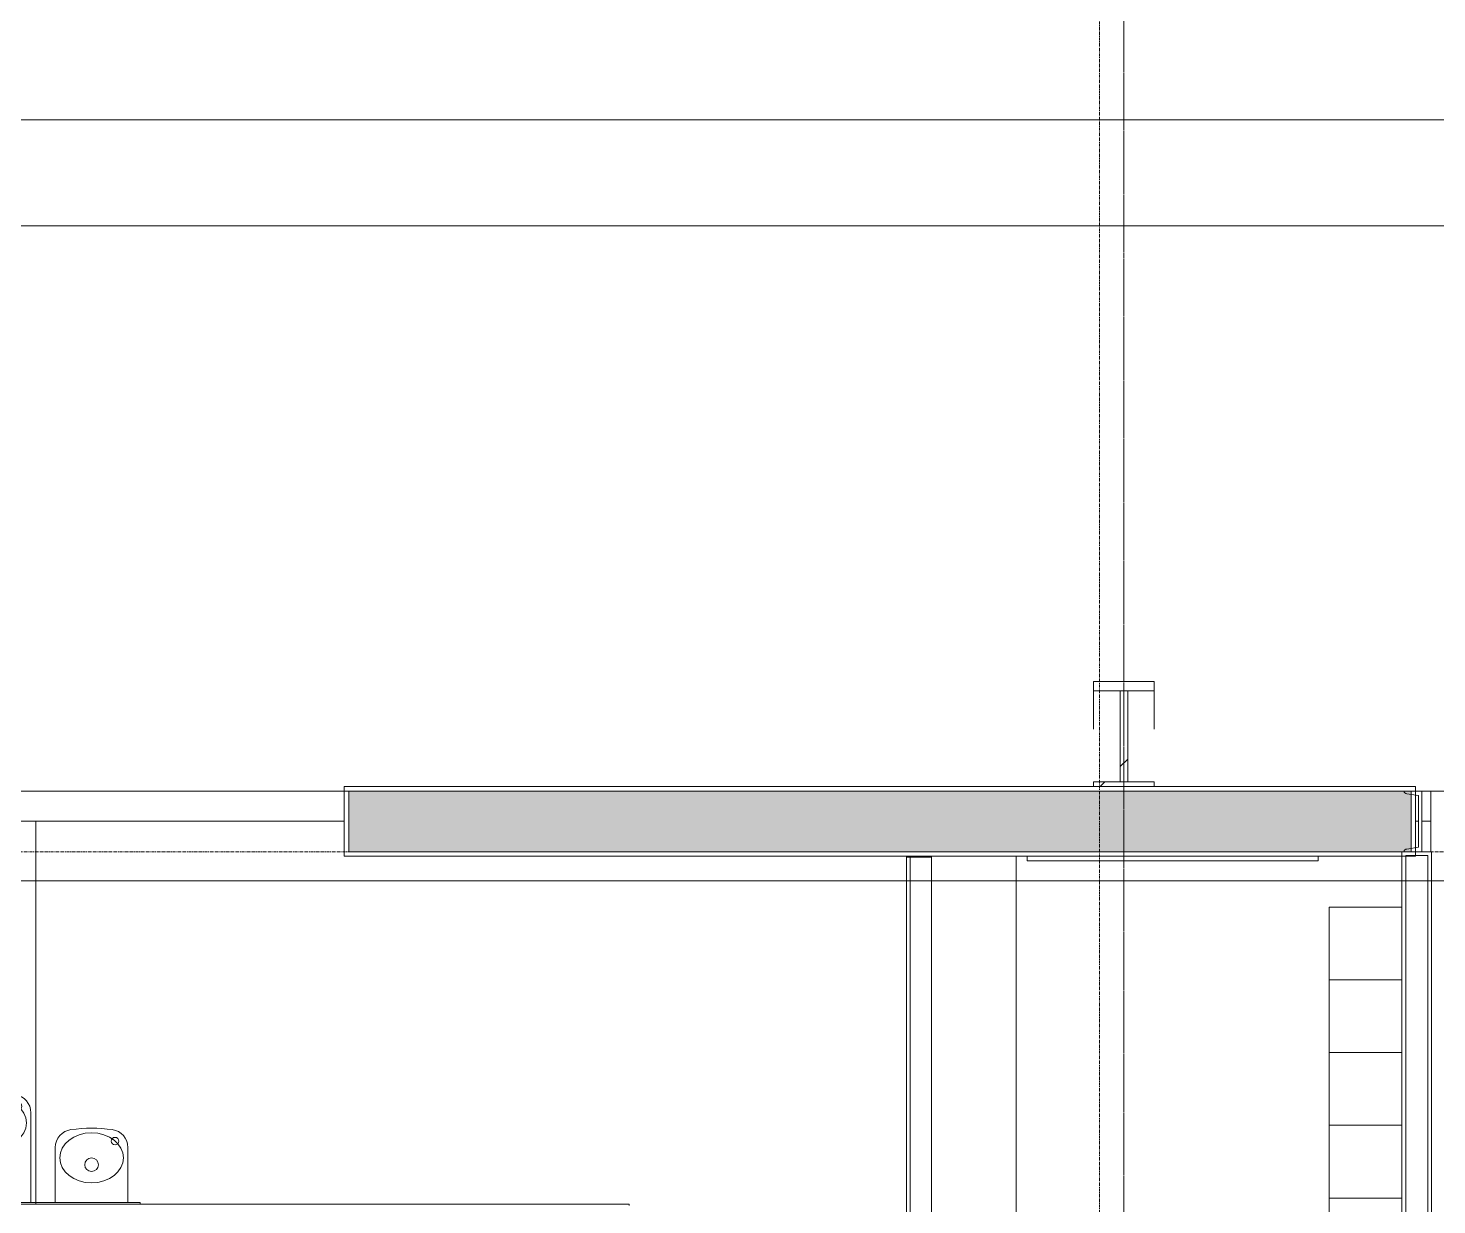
# Model space of a CAD drawing. Header units: inches. Extents: x 25369 to 33163, y -23509 to -20274.
# Drawn here: x 31441.7 to 31674.1, y -22427.8 to -22233.7 of the extents above; entities that cross this region are included whole.
import ezdxf

# ---------------------------------------------------------------- set-up
doc = ezdxf.new("R2010")
doc.units = ezdxf.units.IN
doc.header["$MEASUREMENT"] = 0
doc.linetypes.add('Grid Line 1_2_', pattern=[0.875, 0.5, -0.125, 0.125, -0.125])
for name, color, linetype, lineweight in [('A-AREA', 32, 'Continuous', 70), ('A-FLOR', 192, 'Continuous', 13), ('A-WALL', 113, 'Continuous', 13), ('A-WALL-PATT', 111, 'Continuous', 25), ('G-ANNO-SYMB', 111, 'Continuous', 9), ('I-FURN', 30, 'Continuous', 13), ('I-WALL', 2, 'Continuous', 13), ('P-SANR-FIXT', 6, 'Continuous', 13), ('Q-CASE', 31, 'Continuous', 13), ('Q-SPCQ', 91, 'Continuous', 13), ('S-BEAM', 12, 'Continuous', 13), ('S-COLS', 52, 'Continuous', 13), ('S-GRID', 1, 'Continuous', 9)]:
    doc.layers.add(name, color=color, linetype=linetype, lineweight=lineweight)
pattern_1 = [(225, (31622.494, -22360.053), (19.00703, -19.00703), []), (225, (31622.494, -22388.853), (19.00703, -19.00703), [])]
pattern_2 = [(0, (5931.104, 0), (61.44, 15.36), [2.534, -43.546, 2.534, -43.546, -245.76]), (0, (5931.104, 0), (61.44, 15.36), [-92.16, 2.534, -89.626, 2.534, -43.546, -107.52]), (0, (5931.104, 0), (61.44, 15.36), [-230.4, 2.534, -28.186, 2.534, -74.266]), (120, (5954.144, 7.68), (-44.02215, 45.528601), [2.534, -43.546, 2.534, -43.546, -245.76]), (120, (5954.144, 7.68), (-44.02215, 45.528601), [-92.16, 2.534, -89.626, 2.534, -43.546, -107.52]), (120, (5954.144, 7.68), (-44.02215, 45.528601), [-230.4, 2.534, -28.186, 2.534, -74.266]), (240, (5961.824, 38.4), (-17.41785, -60.888601), [2.534, -43.546, 2.534, -43.546, -245.76]), (240, (5961.824, 38.4), (-17.41785, -60.888601), [-92.16, 2.534, -89.626, 2.534, -43.546, -107.52]), (240, (5961.824, 38.4), (-17.41785, -60.888601), [-230.4, 2.534, -28.186, 2.534, -74.266])]

# ---------------------------------------------------------------- blocks, each defined once
blk = doc.blocks.new('Locker-Double Stacked - 12_ x 12_-3246-Overall Floor Plan')
at = {"layer": 'I-FURN', "color": 43, "lineweight": 9}
for p, q in [((-6, -6), (-6, 6)), ((-6, 6), (6, 6)), ((6, 6), (6, -6)), ((6, -6), (-6, -6))]:
    blk.add_line(p, q, dxfattribs=at)
blk = doc.blocks.new('Furniture 6 - Furniture 1-2394-Overall Floor Plan')
at = {"layer": 'I-FURN', "color": 43, "lineweight": 9}
for p, q in [((25639.99, -22496.3), (25639.99, -22496.43)), ((25653.99, -22603.74), (25653.99, -22496.3)), ((25639.99, -22603.74), (25653.99, -22603.74))]:
    blk.add_line(p, q, dxfattribs=at)
blk = doc.blocks.new('Drinking_Fountain-Haws_Corporation-Wall_Mounted_1119 - 1119-355850-Overall Floor Plan')
at = {"layer": 'P-SANR-FIXT', "color": 43, "lineweight": 9}
for p, q in [((13.07, 20.75), (13.07, 5.95)), ((25.07, 5.95), (25.07, 20.75)), ((29.07, 15), (29.07, 5.95)), ((41.07, 5.95), (41.07, 15)), ((43.07, 5.95), (11.07, 5.95)), ((11.07, 5.95), (11.07, 5.7)), ((43.07, 5.7), (43.07, 5.95))]:
    blk.add_line(p, q, dxfattribs=at)
for centre, radius in [((22.94, 21.8), 0.625), ((19.07, 17.94), 1.13), ((38.94, 16.07), 0.625), ((35.07, 12.19), 1.13)]:
    blk.add_circle(centre, radius, dxfattribs=at)
for centre, radius, start, end in [((16.07, 20.75), 3, 97.5776, 180), ((19.07, -1.8), 25.75, 82.4224, 97.5776), ((22.07, 20.75), 3, 360, 82.4224), ((32.07, 15), 3, 97.5776, 180), ((35.07, -7.55), 25.75, 82.4224, 97.5776), ((38.07, 15), 3, 360, 82.4224)]:
    blk.add_arc(centre, radius, start, end, dxfattribs=at)
for centre, ratio in [((19.07, 19.07), 0.786373), ((35.07, 13.32), 0.786365)]:
    blk.add_ellipse(centre, major_axis=(-5.25, 0), ratio=ratio, dxfattribs=at)
blk = doc.blocks.new('Bradley-Washroom_Accessories-Mirrors-780_Custom - Bradley-Washroom_Accessories-Mirrors-780_Custom-177760-Overall Floor Plan')
at = {"layer": 'Q-SPCQ', "color": 43, "lineweight": 9}
for p, q in [((25320.64, -22370.3), (25368.64, -22370.3)), ((25320.64, -22370.3), (25320.64, -22371.05)), ((25368.64, -22371.05), (25368.64, -22370.3)), ((25368.64, -22371.05), (25320.64, -22371.05))]:
    blk.add_line(p, q, dxfattribs=at)
blk = doc.blocks.new('Locker Rooms and Restrooms_rvt-2-Overall Floor Plan')
at = {"layer": 'A-FLOR', "color": 43, "lineweight": 9}
blk.add_line((25655.52, -22370.3), (25655.52, -22370.43), dxfattribs=at)
at = {"layer": 'A-WALL', "color": 7}
blk.add_line((25659.64, -22478.47), (25659.64, -22370.43), dxfattribs=at)
at = {"layer": 'I-WALL', "color": 7}
for p, q in [((25655.52, -22370.43), (25655.52, -22482.37)), ((25656.14, -22370.43), (25655.52, -22370.43)), ((25656.14, -22370.43), (25656.14, -22478.47)), ((25659.64, -22370.43), (25656.14, -22370.43)), ((25656.14, -22478.47), (25656.14, -22370.43)), ((25609.77, -22427.68), (25441.52, -22427.68)), ((25609.77, -22427.93), (25609.77, -22427.68))]:
    blk.add_line(p, q, dxfattribs=at)
at = {"color": 43, "lineweight": 9}
for name, p in [('Furniture 6 - Furniture 1-2394-Overall Floor Plan', (19.65, 126)), ('Bradley-Washroom_Accessories-Mirrors-780_Custom - Bradley-Washroom_Accessories-Mirrors-780_Custom-177760-Overall Floor Plan', (354.81, 0)), ('Drinking_Fountain-Haws_Corporation-Wall_Mounted_1119 - 1119-355850-Overall Floor Plan', (25486.03, -22433.37))]:
    blk.add_blockref(name, p, dxfattribs=at)
at = {"color": 43, "lineweight": 9, "rotation": 270}
for p in [(25731.27, -22384.68), (25731.27, -22396.68), (25731.27, -22408.68), (25731.27, -22420.68), (25731.27, -22432.68)]:
    blk.add_blockref('Locker-Double Stacked - 12_ x 12_-3246-Overall Floor Plan', p, dxfattribs=at)
blk = doc.blocks.new('Casework 1 - Casework 1-456223-Overall Floor Plan')
at = {"layer": 'Q-CASE', "color": 43, "lineweight": 9}
for p, q in [((25850.02, -22359.55), (25742.02, -22359.55)), ((25742.02, -22359.55), (25742.02, -22369.55)), ((25850.02, -22383.55), (25850.02, -22359.55)), ((25766.02, -22601.93), (25766.02, -22383.55)), ((25766.02, -22383.55), (25850.02, -22383.55)), ((25845.39, -22431.55), (25821.39, -22431.55)), ((25821.39, -22431.55), (25821.39, -22601.93)), ((25845.39, -22601.93), (25845.39, -22431.55))]:
    blk.add_line(p, q, dxfattribs=at)
blk = doc.blocks.new('columns and girder2 - one-1334686-Overall Floor Plan')
at = {"layer": 'S-BEAM', "lineweight": 9}
h = blk.add_hatch(dxfattribs=at)
h.set_pattern_fill('FP_26', color=253, style=0, pattern_type=2)
h.set_pattern_definition(pattern_1)
h.paths.add_polyline_path([(-5, -1.25), (-5, -2), (5, -2), (5, -1.25), (0, -1.25)], flags=0)
h.paths.add_polyline_path([(-5, -17.03), (-5, -18.55), (5, -18.55), (5, -17.03)], flags=0)
h.paths.add_polyline_path([(5, -1204.89), (-5, -1204.89), (-5, -1206.4), (5, -1206.4)], flags=0)
h.paths.add_polyline_path([(5, -1224.25), (-5, -1224.25), (-5, -1225), (5, -1225)], flags=0)
h = blk.add_hatch(dxfattribs=at)
h.set_pattern_fill('FP_26', color=253, style=0, pattern_type=2)
h.set_pattern_definition(pattern_1)
h.paths.add_polyline_path([(-0.63, -2), (-0.63, -17.03), (0.62, -17.03), (0.62, -2)], flags=0)
h.paths.add_polyline_path([(-0.63, -1206.4), (-0.63, -1224.25), (0.62, -1224.25), (0.62, -1206.4)], flags=0)
at = {"layer": 'S-BEAM', "color": 7}
for p, q in [((-5, -1.25), (-5, -2)), ((-5, -2), (5, -2)), ((0.62, -2), (-0.63, -2)), ((-0.63, -2), (-0.63, -17.03)), ((0.62, -17.03), (0.62, -2)), ((5, -2), (5, -1.25)), ((5, -17.03), (-5, -17.03)), ((-5, -17.03), (-5, -18.55)), ((-5, -18.55), (5, -18.55)), ((-0.63, -17.03), (0.62, -17.03)), ((5, -18.55), (5, -17.03))]:
    blk.add_line(p, q, dxfattribs=at)
at = {"layer": 'S-BEAM', "color": 43, "lineweight": 9}
for p, q in [((-5, -17.03), (-5, -10.69)), ((5, -10.69), (5, -17.03))]:
    blk.add_line(p, q, dxfattribs=at)

msp = doc.modelspace()

# ---------------------------------------------------------------- hatches: boundary and pattern name
at = {"layer": 'A-WALL-PATT', "lineweight": 9}
h = msp.add_hatch(dxfattribs=at)
h.set_pattern_fill('FP_18', color=253, style=0, pattern_type=2)
h.set_pattern_definition([(161.57, (5932.064, 0.96), (-7.6802237, -0.0009796), [0, -54.643, 6.067, 0]), (18.43, (5930.144, 0.96), (-7.6802237, 0.0009796), [0, -54.643, 6.067, 0]), (108.43, (5932.064, 0.96), (3.8382953, -19.20136532), [18.211, -42.499]), (71.57, (5930.144, 0.96), (3.8382953, 19.20136532), [18.211, -42.499])])
h.paths.add_polyline_path([(31669.87, -22369.55), (31669.87, -22359.55), (31494.62, -22359.55), (31494.62, -22369.55), (31663.41, -22369.55)], flags=0)
h.paths.add_polyline_path([(31412.62, -22369.55), (31412.62, -22359.55), (31092.62, -22359.55), (31092.62, -22369.55), (31312.48, -22369.55)], flags=0)
h.paths.add_polyline_path([(31049.12, -22369.55), (31049.12, -22359.55), (30851.37, -22359.55), (30851.37, -22369.55), (31031.74, -22369.55)], flags=0)
h.paths.add_polyline_path([(30773.24, -22369.55), (30773.24, -22359.55), (30561.87, -22359.55), (30561.87, -22369.55), (30751, -22369.55)], flags=0)
h.paths.add_polyline_path([(28729.74, -22369.55), (28729.74, -22359.55), (28712.49, -22359.55), (28712.49, -22369.55), (28715.62, -22369.55)], flags=0)
h = msp.add_hatch(dxfattribs=at)
h.set_pattern_fill('FP_17', color=253, style=0, pattern_type=2)
h.set_pattern_definition(pattern_2)
h.paths.add_polyline_path([(31668.37, -22604.37), (31668.99, -22604.37), (31668.99, -22369.55), (31668.37, -22369.55), (31668.37, -22569.2)], flags=0)
h = msp.add_hatch(dxfattribs=at)
h.set_pattern_fill('FP_17', color=253, style=0, pattern_type=2)
h.set_pattern_definition(pattern_2)
h.paths.add_polyline_path([(31673.24, -22602.55), (31673.24, -22369.55), (31668.99, -22369.55), (31668.99, -22370.18), (31672.62, -22370.18), (31672.62, -22602.55)], flags=0)

# ---------------------------------------------------------------- linework, layer by layer
at = {"layer": 'A-AREA', "color": 43, "lineweight": 9}
for p, q in [((31493.87, -22364.49), (31414.37, -22364.49)), ((31442.99, -22413.27), (31442.99, -22364.55)), ((31442.99, -22364.55), (31442.99, -22427.68)), ((31670.62, -22364.49), (31671.09, -22364.49)), ((31671.62, -22364.49), (31673.12, -22364.49))]:
    msp.add_line(p, q, dxfattribs=at)
at = {"layer": 'A-FLOR', "color": 43, "lineweight": 9}
msp.add_line((30525.96, -22266.3), (31911.93, -22266.3), dxfattribs=at)
at = {"layer": 'A-WALL', "color": 7}
for p, q in [((31494.62, -22359.55), (31494.62, -22369.55)), ((31494.62, -22359.55), (31669.87, -22359.55)), ((31669.87, -22369.55), (31669.87, -22359.55)), ((31494.62, -22369.55), (31669.87, -22369.55)), ((31672.62, -22370.18), (31668.99, -22370.18)), ((31668.99, -22370.18), (31668.99, -22767.09)), ((31672.62, -22370.18), (31672.62, -22602.55))]:
    msp.add_line(p, q, dxfattribs=at)
at = {"layer": 'G-ANNO-SYMB'}
for p, q in [((32514.71, -22248.83), (27935, -22248.83)), ((32514.71, -22374.36), (27928.4, -22374.36))]:
    msp.add_line(p, q, dxfattribs=at)
at = {"layer": 'I-WALL', "color": 7}
for p, q in [((31670.62, -22358.8), (31493.87, -22358.8)), ((31493.87, -22358.8), (31493.87, -22370.3)), ((31670.62, -22370.3), (31670.62, -22358.8)), ((31493.87, -22370.3), (31606.56, -22370.3)), ((31654.56, -22370.3), (31670.62, -22370.3)), ((31673.24, -22369.55), (31668.37, -22369.55)), ((31668.37, -22369.55), (31668.37, -22767.09)), ((31673.24, -22601.93), (31673.24, -22369.55))]:
    msp.add_line(p, q, dxfattribs=at)
at = {"layer": 'S-COLS', "color": 7}
for p, q in [((31671.62, -22359.55), (31668.73, -22359.55)), ((31669.16, -22359.99), (31671.09, -22360.29)), ((31671.09, -22360.29), (31671.09, -22368.81)), ((31671.62, -22369.55), (31671.62, -22359.55)), ((31668.73, -22369.55), (31671.62, -22369.55)), ((31671.09, -22368.81), (31669.16, -22369.12))]:
    msp.add_line(p, q, dxfattribs=at)
for centre, start, end in [((31669.16, -22359.55), 180, 270), ((31669.16, -22369.55), 90, 180)]:
    msp.add_arc(centre, 0.436, start, end, dxfattribs=at)
at = {"layer": 'S-GRID', "linetype": 'Grid Line 1_2_'}
for p, q in [((31622.49, -23095.8), (31622.49, -20550.05)), ((31618.49, -23317.24), (31618.49, -20902.43)), ((31622.49, -23413.24), (31622.49, -20902.43)), ((32650.17, -22359.55), (28584.62, -22359.55)), ((33028.57, -22359.55), (28668.62, -22359.55)), ((32932.57, -22369.55), (28668.62, -22369.55))]:
    msp.add_line(p, q, dxfattribs=at)

# ---------------------------------------------------------------- block references
at = {"color": 250, "lineweight": 5}
msp.add_blockref('Locker Rooms and Restrooms_rvt-2-Overall Floor Plan', (5931.1, 0), dxfattribs=at)
at = {"layer": 'Q-CASE', "color": 43, "lineweight": 9}
msp.add_blockref('Casework 1 - Casework 1-456223-Overall Floor Plan', (5931.1, 0), dxfattribs=at)
at = {"layer": 'S-BEAM', "color": 43, "lineweight": 9, "rotation": 180}
msp.add_blockref('columns and girder2 - one-1334686-Overall Floor Plan', (31622.49, -22360.05), dxfattribs=at)

doc.saveas('drawing.dxf')
